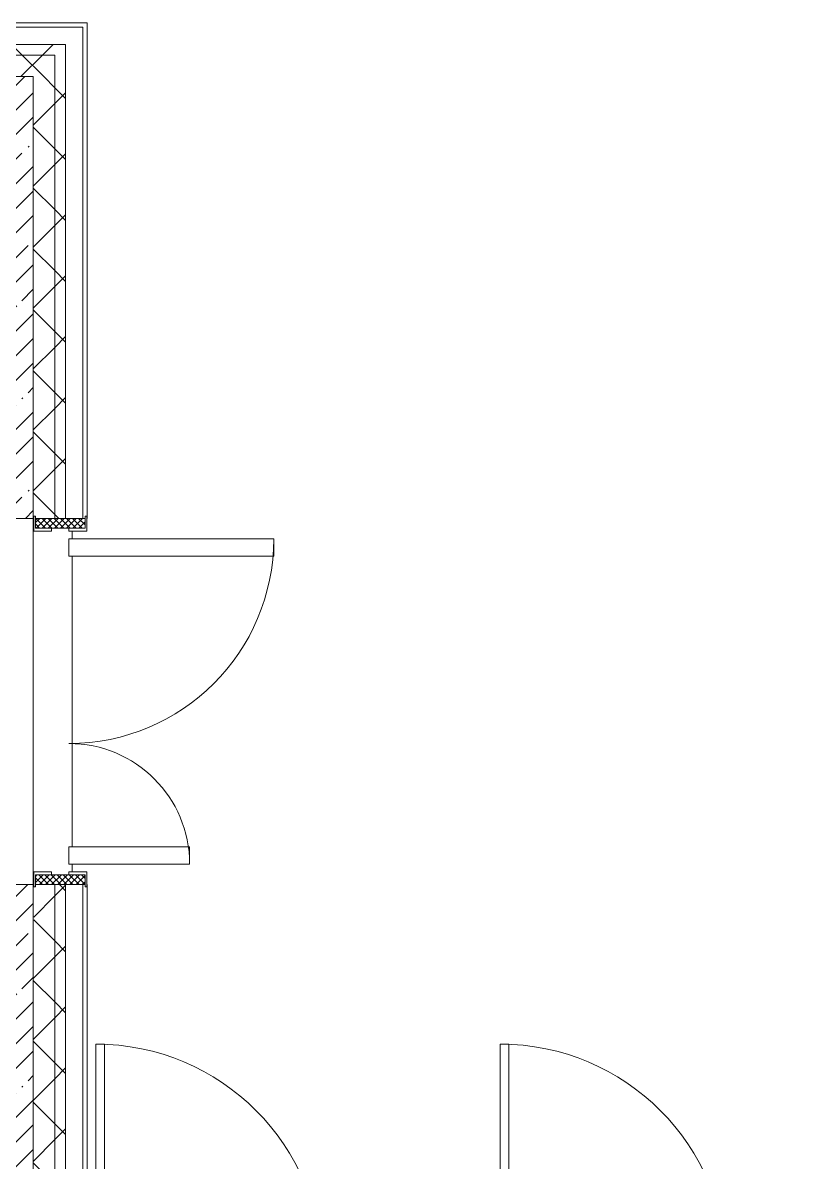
# Model space of a CAD drawing. Header units: millimetres. Extents: x -1113 to 415037, y -3642 to 354837.
# Drawn here: x 93076 to 96635, y 21926 to 27214 of the extents above; entities that cross this region are included whole.
import ezdxf

# ---------------------------------------------------------------- set-up
doc = ezdxf.new("R2010")
doc.units = ezdxf.units.MM
for name, color, linetype, lineweight, true_color in [('A-DOOR-1', 7, 'Continuous', 5, 0xc0c0c0), ('A-DOOR-FRAM-1', 7, 'Continuous', 5, 0xc0c0c0), ('A-WALL-1', 9, 'Continuous', 5, 0x808080), ('A-WALL-FNSH-1', 9, 'Continuous', 5, 0x808080)]:
    doc.layers.add(name, color=color, linetype=linetype, lineweight=lineweight, true_color=true_color)
for name, color, linetype, lineweight in [('A-DOOR-2', 7, 'Continuous', 5), ('A-DOOR-FRAM-2', 7, 'Continuous', 5), ('A-WALL', 7, 'Continuous', 5), ('I-WALL', 7, 'Continuous', 5)]:
    doc.layers.add(name, color=color, linetype=linetype, lineweight=lineweight)
pattern_1 = [(45, (64.7, -136.06), (-141.42136, 141.42136), []), (135, (64.7, -136.06), (-141.42136, -141.42136), [])]

# ---------------------------------------------------------------- blocks, each defined once
blk = doc.blocks.new('110_Дверь_СКБ_2Ст_Внутренняя - ДН-4д_ ДОО_Дв_1450x2100h_Лестничная клетка-23615437-Объем проектирования 1 этажа')
at = {"layer": 'A-DOOR-2'}
h = blk.add_hatch(dxfattribs=at)
h.set_pattern_fill('FP_42', color=256, style=0, pattern_type=2)
h.set_pattern_definition([(135, (1471.41, 189.685), (-14.14214, -14.14214), []), (225, (1471.41, 189.685), (14.14214, -14.14214), [])])
h.paths.add_polyline_path([(862.5, 115), (817.5, 115), (817.5, -115), (862.5, -115), (862.5, 105)])
at = {"layer": 'A-DOOR-FRAM-2'}
h = blk.add_hatch(dxfattribs=at)
h.set_pattern_fill('FP_43', color=256, style=0, pattern_type=2)
h.set_pattern_definition([(45, (-651.384, 189.685), (-14.1421, 14.1421), []), (135, (-651.384, 189.685), (-14.1421, -14.1421), [])])
h.paths.add_polyline_path([(-792.5, -115), (-792.5, 115), (-837.5, 115), (-837.5, -115)])
at = {"layer": 'A-DOOR-1'}
for p, q in [((-742.5, 990), (-742.5, 40)), ((-662.5, 990), (-742.5, 990)), ((-662.5, 40), (-662.5, 990)), ((767.5, 600), (687.5, 600)), ((687.5, 600), (687.5, 40)), ((767.5, 40), (767.5, 600)), ((-777.5, 123), (-847.5, 123)), ((-847.5, 123), (-847.5, 115)), ((-847.5, 115), (-792.5, 115)), ((-792.5, 115), (-792.5, 40)), ((-777.5, 40), (-777.5, 123)), ((872.5, 123), (802.5, 123)), ((802.5, 123), (802.5, 40)), ((817.5, 40), (817.5, 115)), ((817.5, 115), (872.5, 115)), ((872.5, 115), (872.5, 123)), ((-792.5, 40), (-777.5, 40)), ((-742.5, 40), (-662.5, 40)), ((687.5, 40), (767.5, 40)), ((802.5, 40), (817.5, 40)), ((-777.5, -40), (-792.5, -40)), ((-792.5, -40), (-792.5, -115)), ((-777.5, -123), (-777.5, -40)), ((817.5, -40), (802.5, -40)), ((802.5, -40), (802.5, -123)), ((817.5, -115), (817.5, -40)), ((-847.5, -115), (-847.5, -123)), ((-792.5, -115), (-847.5, -115)), ((-847.5, -123), (-777.5, -123)), ((802.5, -123), (872.5, -123)), ((872.5, -115), (817.5, -115)), ((872.5, -123), (872.5, -115))]:
    blk.add_line(p, q, dxfattribs=at)
for centre, radius, start, end in [((-742.5, 40), 950, 0, 90), ((767.5, 40), 560, 90, 180)]:
    blk.add_arc(centre, radius, start, end, dxfattribs=at)
at = {"layer": 'A-DOOR-FRAM-1'}
for p, q in [((-792.5, 115), (-837.5, 115)), ((-837.5, 115), (-837.5, -115)), ((-792.5, -115), (-792.5, 115)), ((862.5, 115), (817.5, 115)), ((817.5, 115), (817.5, -115)), ((862.5, -115), (862.5, 115)), ((-837.5, -115), (-792.5, -115)), ((817.5, -115), (862.5, -115))]:
    blk.add_line(p, q, dxfattribs=at)
blk = doc.blocks.new('DRS_ДПУ_распашная__2Ст_Прямоугольная1 - ВН-4_ Нр_ДО_1500х2200 глухая-26741401-Объем проектирования 1 этажа')
at = {"layer": 'A-DOOR-1'}
for p, q in [((-770, 1050), (-770, 0)), ((-730, 1050), (-770, 1050)), ((-730, 0), (-730, 1050)), ((770, 423.1), (730, 423.1)), ((730, 423.1), (730, 0)), ((770, 0), (770, 423.1)), ((-770, 0), (-730, 0)), ((730, 0), (770, 0))]:
    blk.add_line(p, q, dxfattribs=at)
for centre, radius, start, end in [((-770, 0), 1050, 360, 90), ((770, 0), 423.1, 90, 180)]:
    blk.add_arc(centre, radius, start, end, dxfattribs=at)
blk = doc.blocks.new('DRS_ДПУ_распашная__2Ст_Прямоугольная1 - ВН-4_ Нр_ДО_1500х2200 глухая-26857260-Объем проектирования 1 этажа')
at = {"layer": 'A-DOOR-1'}
for p, q in [((-672.5, 1050), (-672.5, 0)), ((-632.5, 1050), (-672.5, 1050)), ((-632.5, 0), (-632.5, 1050)), ((672.5, 325.6), (632.5, 325.6)), ((632.5, 325.6), (632.5, 0)), ((672.5, 0), (672.5, 325.6)), ((-672.5, 0), (-632.5, 0)), ((632.5, 0), (672.5, 0))]:
    blk.add_line(p, q, dxfattribs=at)
for centre, radius, start, end in [((-672.5, 0), 1050, 360, 90), ((672.5, 0), 325.6, 90, 180)]:
    blk.add_arc(centre, radius, start, end, dxfattribs=at)

msp = doc.modelspace()

# ---------------------------------------------------------------- hatches: boundary and pattern name
at = {"layer": 'A-WALL'}
h = msp.add_hatch(dxfattribs=at)
h.set_pattern_fill('FP_24', color=256, style=0, pattern_type=2)
h.set_pattern_definition(pattern_1)
h.paths.add_polyline_path([(93224.7, 27063.9), (93274.7, 27063.9), (93274.7, 27113.9), (89074.7, 27113.9), (89074.7, 27063.9), (93161.1, 27063.9)])
h = msp.add_hatch(dxfattribs=at)
h.set_pattern_fill('FP_24', color=256, style=0, pattern_type=2)
h.set_pattern_definition(pattern_1)
h.paths.add_polyline_path([(89074.7, 26963.9), (93224.7, 26963.9), (93224.7, 27063.9), (89074.7, 27063.9)])
h = msp.add_hatch(dxfattribs=at)
h.set_pattern_fill('FP_24', color=256, style=0, pattern_type=2)
h.set_pattern_definition(pattern_1)
h.paths.add_polyline_path([(93274.7, 21413.9), (93274.7, 23213.9), (93224.7, 23213.9), (93224.7, 21413.9), (93274.3, 21413.9)])
h.paths.add_polyline_path([(93274.7, 24913.9), (93274.7, 27063.9), (93224.7, 27063.9), (93224.7, 24913.9)])
h = msp.add_hatch(dxfattribs=at)
h.set_pattern_fill('FP_24', color=256, style=0, pattern_type=2)
h.set_pattern_definition(pattern_1)
h.paths.add_polyline_path([(93124.7, 21413.9), (93224.7, 21413.9), (93224.7, 23213.9), (93134.7, 23213.9), (93134.7, 23203.9), (93126.7, 23203.9), (93124.7, 21416.9)])
h.paths.add_polyline_path([(93126.7, 24913.9), (93126.7, 24923.9), (93134.7, 24923.9), (93134.7, 24913.9), (93224.7, 24913.9), (93224.7, 26963.9), (93124.7, 26963.9), (93124.7, 24913.9)])
at = {"layer": 'I-WALL'}
h = msp.add_hatch(dxfattribs=at)
h.set_pattern_fill('FP_1', color=256, style=0, pattern_type=2)
h.set_pattern_definition([(45, (64.7, -136.06), (-114.04925, 114.04925), []), (45, (178.75, -136.06), (-114.04925, 114.04925), [201.612, -40.322, 6.706, -33.617])])
h.paths.add_polyline_path([(93094.7, 21013.9), (93124.7, 21013.9), (93124.7, 23213.9), (92874.7, 23213.9), (92874.7, 21013.9)])
h.paths.add_polyline_path([(92874.7, 24913.9), (93124.7, 24913.9), (93124.7, 26963.9), (92874.7, 26963.9), (92874.7, 25296.2)])

# ---------------------------------------------------------------- linework, layer by layer
at = {"layer": 'A-WALL'}
for p, q in [((93354.7, 27193.9), (89071.7, 27193.9)), ((93354.7, 24913.9), (93354.7, 27193.9)), ((93274.7, 27113.9), (89074.7, 27113.9)), ((93274.7, 24913.9), (93274.7, 27113.9)), ((93224.7, 27063.9), (89074.7, 27063.9)), ((93224.7, 24913.9), (93224.7, 27063.9)), ((93124.7, 26963.9), (93124.7, 21413.9)), ((93304.7, 24853.9), (93304.7, 24818.9)), ((93304.7, 24738.9), (93304.7, 23388.9)), ((93304.7, 23308.9), (93304.7, 23273.9)), ((93224.7, 21413.9), (93224.7, 23213.9)), ((93274.7, 21413.9), (93274.7, 23213.9)), ((93354.7, 21413.9), (93354.7, 23213.9))]:
    msp.add_line(p, q, dxfattribs=at)
at = {"layer": 'A-WALL-1'}
for p, q in [((93124.7, 26963.9), (89074.7, 26963.9)), ((92854.7, 24913.9), (93124.7, 24913.9)), ((93124.7, 23213.9), (92854.7, 23213.9))]:
    msp.add_line(p, q, dxfattribs=at)
at = {"layer": 'A-WALL-FNSH-1'}
for p, q in [((93374.7, 27213.9), (89066.7, 27213.9)), ((93374.7, 24913.9), (93374.7, 27213.9)), ((93374.7, 21413.9), (93374.7, 23213.9))]:
    msp.add_line(p, q, dxfattribs=at)

# ---------------------------------------------------------------- block references
at = {"layer": 'A-DOOR-1', "rotation": 269.9999999999998}
msp.add_blockref('110_Дверь_СКБ_2Ст_Внутренняя - ДН-4д_ ДОО_Дв_1450x2100h_Лестничная клетка-23615437-Объем проектирования 1 этажа', (93249.7, 24076.4), dxfattribs=at)
at = {"layer": 'A-DOOR-1'}
for name, p in [('DRS_ДПУ_распашная__2Ст_Прямоугольная1 - ВН-4_ Нр_ДО_1500х2200 глухая-26741401-Объем проектирования 1 этажа', (94184.7, 21423.9)), ('DRS_ДПУ_распашная__2Ст_Прямоугольная1 - ВН-4_ Нр_ДО_1500х2200 глухая-26857260-Объем проектирования 1 этажа', (95962.2, 21423.9))]:
    msp.add_blockref(name, p, dxfattribs=at)

doc.saveas('drawing.dxf')
